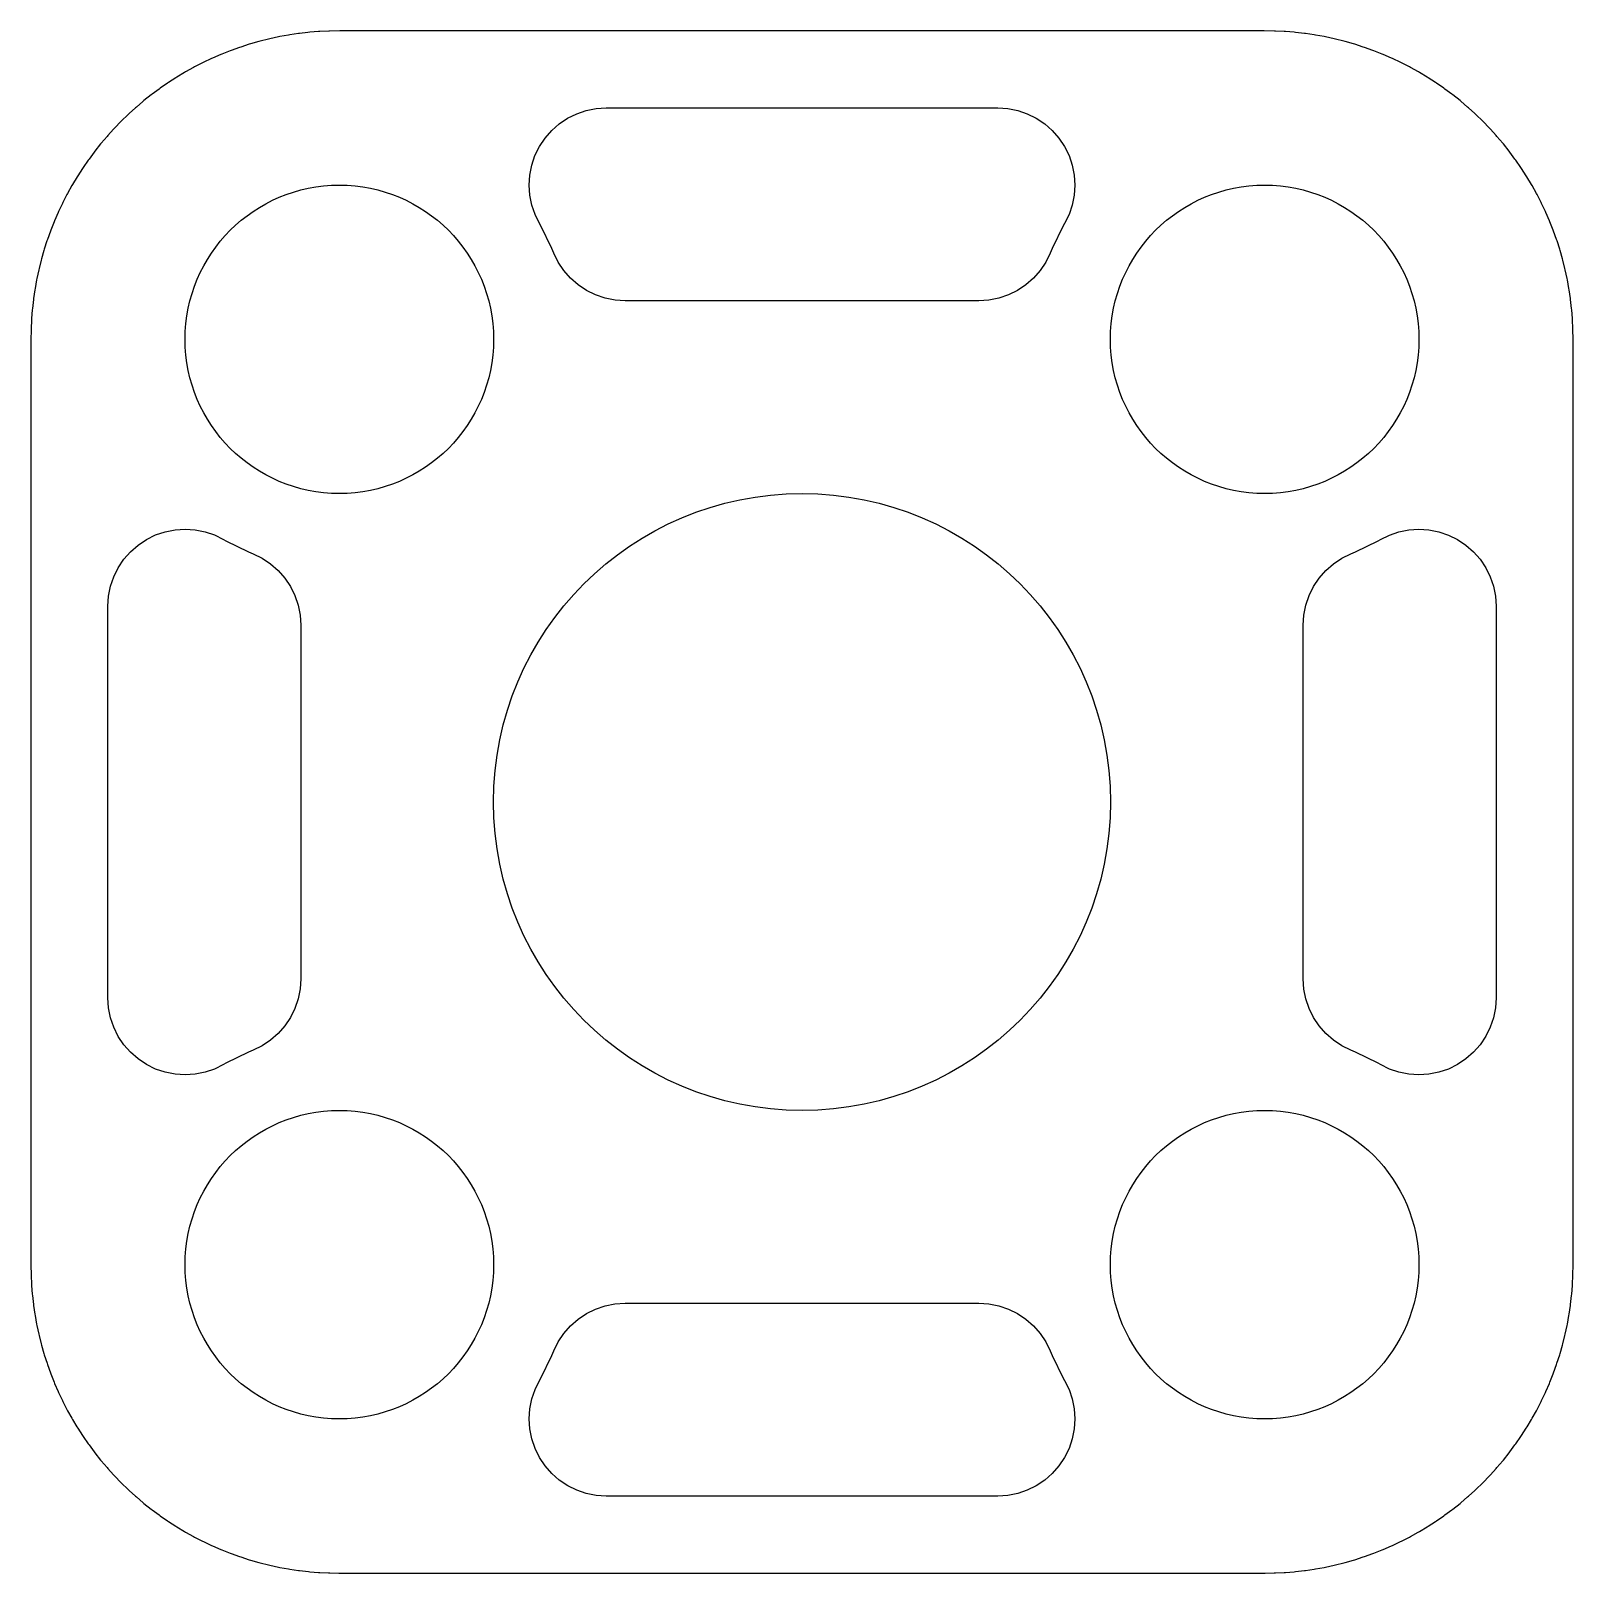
# Model space of a CAD drawing. Extents: x -5 to 0, y 0 to 5.
import ezdxf

# ---------------------------------------------------------------- set-up
doc = ezdxf.new("R2010")
doc.units = 0

msp = doc.modelspace()

# ---------------------------------------------------------------- linework, layer by layer
for p, q in [((-3.9982, 5), (-4.0315, 4.9995)), ((-1.0018, 5), (-3.9982, 5)), ((-0.9685, 4.9995), (-1.0018, 5)), ((-4.2917, 4.9565), (-4.3195, 4.9476)), ((-4.2884, 4.9575), (-4.2917, 4.9565)), ((-4.2611, 4.9653), (-4.2884, 4.9575)), ((-4.2566, 4.9665), (-4.2611, 4.9653)), ((-4.2294, 4.9733), (-4.2566, 4.9665)), ((-4.2251, 4.9743), (-4.2294, 4.9733)), ((-4.1967, 4.9804), (-4.2251, 4.9743)), ((-4.1929, 4.9812), (-4.1967, 4.9804)), ((-4.1647, 4.9863), (-4.1929, 4.9812)), ((-4.1608, 4.9869), (-4.1647, 4.9863)), ((-4.1322, 4.9912), (-4.1608, 4.9869)), ((-4.129, 4.9916), (-4.1322, 4.9912)), ((-4.1018, 4.9947), (-4.129, 4.9916)), ((-4.0957, 4.9954), (-4.1018, 4.9947)), ((-4.0678, 4.9977), (-4.0957, 4.9954)), ((-4.0634, 4.9979), (-4.0678, 4.9977)), ((-4.0344, 4.9994), (-4.0634, 4.9979)), ((-4.0315, 4.9995), (-4.0344, 4.9994)), ((-0.9655, 4.9994), (-0.9685, 4.9995)), ((-0.9366, 4.9979), (-0.9655, 4.9994)), ((-0.9322, 4.9977), (-0.9366, 4.9979)), ((-0.9043, 4.9954), (-0.9322, 4.9977)), ((-0.8999, 4.9949), (-0.9043, 4.9954)), ((-0.871, 4.9916), (-0.8999, 4.9949)), ((-0.8678, 4.9912), (-0.871, 4.9916)), ((-0.8392, 4.9869), (-0.8678, 4.9912)), ((-0.8352, 4.9863), (-0.8392, 4.9869)), ((-0.8071, 4.9812), (-0.8352, 4.9863)), ((-0.8032, 4.9804), (-0.8071, 4.9812)), ((-0.7748, 4.9743), (-0.8032, 4.9804)), ((-0.7706, 4.9733), (-0.7748, 4.9743)), ((-0.7434, 4.9665), (-0.7706, 4.9733)), ((-0.7389, 4.9653), (-0.7434, 4.9665)), ((-0.7116, 4.9575), (-0.7389, 4.9653)), ((-0.7083, 4.9565), (-0.7116, 4.9575)), ((-0.6805, 4.9476), (-0.7083, 4.9565)), ((-4.4143, 4.9101), (-4.4409, 4.8975)), ((-4.4112, 4.9115), (-4.4143, 4.9101)), ((-4.3845, 4.9231), (-4.4112, 4.9115)), ((-4.3803, 4.9248), (-4.3845, 4.9231)), ((-4.3536, 4.9354), (-4.3803, 4.9248)), ((-4.3508, 4.9364), (-4.3536, 4.9354)), ((-4.3235, 4.9462), (-4.3508, 4.9364)), ((-4.3195, 4.9476), (-4.3235, 4.9462)), ((-0.6765, 4.9462), (-0.6805, 4.9476)), ((-0.6492, 4.9364), (-0.6765, 4.9462)), ((-0.6464, 4.9354), (-0.6492, 4.9364)), ((-0.6197, 4.9248), (-0.6464, 4.9354)), ((-0.6155, 4.9231), (-0.6197, 4.9248)), ((-0.5887, 4.9115), (-0.6155, 4.9231)), ((-0.5856, 4.9101), (-0.5887, 4.9115)), ((-0.5591, 4.8975), (-0.5856, 4.9101)), ((-4.5264, 4.8502), (-4.53, 4.848)), ((-4.5016, 4.8651), (-4.5264, 4.8502)), ((-4.4985, 4.8668), (-4.5016, 4.8651)), ((-4.4732, 4.8809), (-4.4985, 4.8668)), ((-4.4696, 4.8828), (-4.4732, 4.8809)), ((-4.4438, 4.8961), (-4.4696, 4.8828)), ((-4.4409, 4.8975), (-4.4438, 4.8961)), ((-0.5562, 4.8961), (-0.5591, 4.8975)), ((-0.5303, 4.8828), (-0.5562, 4.8961)), ((-0.5268, 4.8809), (-0.5303, 4.8828)), ((-0.5017, 4.867), (-0.5268, 4.8809)), ((-0.4978, 4.8647), (-0.5017, 4.867)), ((-0.4736, 4.8502), (-0.4978, 4.8647)), ((-0.4698, 4.8479), (-0.4736, 4.8502)), ((-4.5844, 4.8114), (-4.607, 4.7946)), ((-4.581, 4.8138), (-4.5844, 4.8114)), ((-4.5568, 4.8306), (-4.581, 4.8138)), ((-4.5537, 4.8326), (-4.5568, 4.8306)), ((-4.53, 4.848), (-4.5537, 4.8326)), ((-0.4462, 4.8326), (-0.4698, 4.8479)), ((-0.4432, 4.8306), (-0.4462, 4.8326)), ((-0.4189, 4.8138), (-0.4432, 4.8306)), ((-0.4156, 4.8114), (-0.4189, 4.8138)), ((-0.3929, 4.7946), (-0.4156, 4.8114)), ((-4.6611, 4.7503), (-4.6815, 4.7317)), ((-4.6579, 4.753), (-4.6611, 4.7503)), ((-4.6373, 4.7705), (-4.6579, 4.753)), ((-4.6333, 4.7739), (-4.6373, 4.7705)), ((-4.6099, 4.7924), (-4.6333, 4.7739)), ((-4.607, 4.7946), (-4.6099, 4.7924)), ((-3.1673, 4.7478), (-3.1346, 4.75)), ((-3.1346, 4.75), (-1.8654, 4.75)), ((-1.8654, 4.75), (-1.8328, 4.7479)), ((-0.3901, 4.7924), (-0.3929, 4.7946)), ((-0.3667, 4.7739), (-0.3901, 4.7924)), ((-0.3642, 4.7718), (-0.3667, 4.7739)), ((-0.3421, 4.753), (-0.3642, 4.7718)), ((-0.3389, 4.7503), (-0.3421, 4.753)), ((-0.3186, 4.7318), (-0.3389, 4.7503)), ((-4.708, 4.7061), (-4.7281, 4.6853)), ((-4.7061, 4.708), (-4.708, 4.7061)), ((-4.6853, 4.7281), (-4.7061, 4.708)), ((-4.6815, 4.7317), (-4.6853, 4.7281)), ((-3.2868, 4.6983), (-3.2597, 4.7165)), ((-3.2597, 4.7165), (-3.2304, 4.7309)), ((-3.2304, 4.7309), (-3.1994, 4.7415)), ((-3.1994, 4.7415), (-3.1673, 4.7478)), ((-1.8328, 4.7479), (-1.8007, 4.7415)), ((-1.8007, 4.7415), (-1.7697, 4.731)), ((-1.7697, 4.731), (-1.7404, 4.7165)), ((-1.7404, 4.7165), (-1.7132, 4.6983)), ((-0.3146, 4.7281), (-0.3186, 4.7318)), ((-0.2939, 4.708), (-0.3146, 4.7281)), ((-0.292, 4.7061), (-0.2939, 4.708)), ((-0.2719, 4.6853), (-0.292, 4.7061)), ((-4.753, 4.6579), (-4.7718, 4.6358)), ((-4.7503, 4.6611), (-4.753, 4.6579)), ((-4.7318, 4.6814), (-4.7503, 4.6611)), ((-4.7281, 4.6853), (-4.7318, 4.6814)), ((-3.3512, 4.6249), (-3.333, 4.6521)), ((-3.333, 4.6521), (-3.3114, 4.6767)), ((-3.3114, 4.6767), (-3.2868, 4.6983)), ((-1.7132, 4.6983), (-1.6886, 4.6768)), ((-1.6886, 4.6768), (-1.667, 4.6522)), ((-1.667, 4.6522), (-1.6489, 4.625)), ((-0.2682, 4.6814), (-0.2719, 4.6853)), ((-0.2497, 4.6611), (-0.2682, 4.6814)), ((-0.2469, 4.6579), (-0.2497, 4.6611)), ((-0.2282, 4.6358), (-0.2469, 4.6579)), ((-4.7946, 4.607), (-4.8114, 4.5844)), ((-4.7923, 4.6101), (-4.7946, 4.607)), ((-4.774, 4.6332), (-4.7923, 4.6101)), ((-4.7718, 4.6358), (-4.774, 4.6332)), ((-3.3656, 4.5956), (-3.3512, 4.6249)), ((-1.6489, 4.625), (-1.6344, 4.5957)), ((-0.226, 4.6332), (-0.2282, 4.6358)), ((-0.2077, 4.6101), (-0.226, 4.6332)), ((-0.2054, 4.607), (-0.2077, 4.6101)), ((-0.1886, 4.5844), (-0.2054, 4.607)), ((-4.8326, 4.5537), (-4.848, 4.53)), ((-4.8306, 4.5568), (-4.8326, 4.5537)), ((-4.814, 4.5809), (-4.8306, 4.5568)), ((-4.8114, 4.5844), (-4.814, 4.5809)), ((-3.3825, 4.5325), (-3.3761, 4.5646)), ((-3.3761, 4.5646), (-3.3656, 4.5956)), ((-1.6344, 4.5957), (-1.6239, 4.5647)), ((-1.6239, 4.5647), (-1.6175, 4.5326)), ((-0.186, 4.5809), (-0.1886, 4.5844)), ((-0.1694, 4.5568), (-0.186, 4.5809)), ((-0.1673, 4.5537), (-0.1694, 4.5568)), ((-0.152, 4.53), (-0.1673, 4.5537)), ((-4.8651, 4.5016), (-4.867, 4.4983)), ((-4.8502, 4.5264), (-4.8651, 4.5016)), ((-4.848, 4.53), (-4.8502, 4.5264)), ((-3.3846, 4.4999), (-3.3825, 4.5325)), ((-1.6175, 4.5326), (-1.6154, 4.5)), ((-1.6154, 4.5), (-1.6175, 4.4674)), ((-0.1498, 4.5264), (-0.152, 4.53)), ((-0.1349, 4.5016), (-0.1498, 4.5264)), ((-0.133, 4.4983), (-0.1349, 4.5016)), ((-4.8828, 4.4696), (-4.8961, 4.4438)), ((-4.8809, 4.4732), (-4.8828, 4.4696)), ((-4.867, 4.4983), (-4.8809, 4.4732)), ((-3.3824, 4.4673), (-3.3846, 4.4999)), ((-3.3761, 4.4352), (-3.3824, 4.4673)), ((-1.6175, 4.4674), (-1.6239, 4.4353)), ((-0.1191, 4.4732), (-0.133, 4.4983)), ((-0.1172, 4.4696), (-0.1191, 4.4732)), ((-0.1039, 4.4438), (-0.1172, 4.4696)), ((-4.9115, 4.4112), (-4.9231, 4.3845)), ((-4.91, 4.4146), (-4.9115, 4.4112)), ((-4.8975, 4.4408), (-4.91, 4.4146)), ((-4.8961, 4.4438), (-4.8975, 4.4408)), ((-3.3655, 4.4043), (-3.3761, 4.4352)), ((-3.3511, 4.3749), (-3.3655, 4.4043)), ((-1.6344, 4.4043), (-1.6489, 4.3749)), ((-1.6239, 4.4353), (-1.6344, 4.4043)), ((-0.1024, 4.4408), (-0.1039, 4.4438)), ((-0.09, 4.4146), (-0.1024, 4.4408)), ((-0.0885, 4.4112), (-0.09, 4.4146)), ((-0.0769, 4.3845), (-0.0885, 4.4112)), ((-4.9364, 4.3508), (-4.9462, 4.3235)), ((-4.9353, 4.3538), (-4.9364, 4.3508)), ((-4.9248, 4.3803), (-4.9353, 4.3538)), ((-4.9231, 4.3845), (-4.9248, 4.3803)), ((-3.3468, 4.3676), (-3.3511, 4.3749)), ((-3.3107, 4.2944), (-3.3468, 4.3676)), ((-1.6531, 4.3676), (-1.6893, 4.2944)), ((-1.6489, 4.3749), (-1.6531, 4.3676)), ((-0.0752, 4.3803), (-0.0769, 4.3845)), ((-0.0647, 4.3538), (-0.0752, 4.3803)), ((-0.0636, 4.3508), (-0.0647, 4.3538)), ((-0.0538, 4.3235), (-0.0636, 4.3508)), ((-4.9477, 4.3191), (-4.9565, 4.2917)), ((-4.9462, 4.3235), (-4.9477, 4.3191)), ((-0.0523, 4.3191), (-0.0538, 4.3235)), ((-0.0435, 4.2917), (-0.0523, 4.3191)), ((-4.9665, 4.2566), (-4.9733, 4.2294)), ((-4.9653, 4.2611), (-4.9665, 4.2566)), ((-4.9575, 4.2884), (-4.9653, 4.2611)), ((-4.9565, 4.2917), (-4.9575, 4.2884)), ((-3.3045, 4.2793), (-3.3107, 4.2944)), ((-3.29, 4.25), (-3.3045, 4.2793)), ((-3.2719, 4.2228), (-3.29, 4.25)), ((-1.71, 4.25), (-1.7281, 4.2228)), ((-1.6955, 4.2793), (-1.71, 4.25)), ((-1.6893, 4.2944), (-1.6955, 4.2793)), ((-0.0425, 4.2884), (-0.0435, 4.2917)), ((-0.0347, 4.2611), (-0.0425, 4.2884)), ((-0.0335, 4.2566), (-0.0347, 4.2611)), ((-0.0267, 4.2294), (-0.0335, 4.2566)), ((-4.9743, 4.225), (-4.9803, 4.1971)), ((-4.9733, 4.2294), (-4.9743, 4.225)), ((-3.2503, 4.1982), (-3.2719, 4.2228)), ((-1.7281, 4.2228), (-1.7497, 4.1982)), ((-0.0256, 4.225), (-0.0267, 4.2294)), ((-0.0196, 4.1971), (-0.0256, 4.225)), ((-4.9869, 4.1608), (-4.9912, 4.1325)), ((-4.9863, 4.1649), (-4.9869, 4.1608)), ((-4.9812, 4.1929), (-4.9863, 4.1649)), ((-4.9803, 4.1971), (-4.9812, 4.1929)), ((-3.2257, 4.1767), (-3.2503, 4.1982)), ((-3.1985, 4.1585), (-3.2257, 4.1767)), ((-3.1692, 4.144), (-3.1985, 4.1585)), ((-1.8015, 4.1585), (-1.8308, 4.144)), ((-1.7743, 4.1767), (-1.8015, 4.1585)), ((-1.7497, 4.1982), (-1.7743, 4.1767)), ((-0.0188, 4.1929), (-0.0196, 4.1971)), ((-0.0137, 4.1649), (-0.0188, 4.1929)), ((-0.013, 4.1608), (-0.0137, 4.1649)), ((-0.0088, 4.1325), (-0.013, 4.1608)), ((-4.9949, 4.1001), (-4.9954, 4.0956)), ((-4.9916, 4.1287), (-4.9949, 4.1001)), ((-4.9912, 4.1325), (-4.9916, 4.1287)), ((-3.1382, 4.1335), (-3.1692, 4.144)), ((-3.1062, 4.1271), (-3.1382, 4.1335)), ((-3.0735, 4.125), (-3.1062, 4.1271)), ((-1.9265, 4.125), (-3.0735, 4.125)), ((-1.8938, 4.1271), (-1.9265, 4.125)), ((-1.8618, 4.1335), (-1.8938, 4.1271)), ((-1.8308, 4.144), (-1.8618, 4.1335)), ((-0.0083, 4.1287), (-0.0088, 4.1325)), ((-0.0051, 4.1001), (-0.0083, 4.1287)), ((-0.0046, 4.0956), (-0.0051, 4.1001)), ((-4.998, 4.063), (-4.9994, 4.0344)), ((-4.9977, 4.0678), (-4.998, 4.063)), ((-4.9954, 4.0956), (-4.9977, 4.0678)), ((-0.0023, 4.0678), (-0.0046, 4.0956)), ((-0.002, 4.063), (-0.0023, 4.0678)), ((-0.0007, 4.0352), (-0.002, 4.063)), ((-4.9995, 4.0312), (-5, 3.9982)), ((-4.9994, 4.0344), (-4.9995, 4.0312)), ((-0.0005, 4.0305), (-0.0007, 4.0352)), ((0, 4.0016), (-0.0005, 4.0305)), ((0, 3.9981), (0, 4.0016)), ((-5, 3.9982), (-5, 1.0018)), ((0, 1.0019), (0, 3.9981)), ((-4.6522, 3.3329), (-4.625, 3.3511)), ((-4.625, 3.3511), (-4.5957, 3.3656)), ((-4.5957, 3.3656), (-4.5647, 3.3761)), ((-4.5647, 3.3761), (-4.5326, 3.3825)), ((-4.5326, 3.3825), (-4.5, 3.3846)), ((-4.5, 3.3846), (-4.4674, 3.3825)), ((-4.4674, 3.3825), (-4.4353, 3.3761)), ((-4.4353, 3.3761), (-4.4043, 3.3656)), ((-4.4043, 3.3656), (-4.3749, 3.3511)), ((-4.3749, 3.3511), (-4.3676, 3.3468)), ((-0.6323, 3.3469), (-0.625, 3.3511)), ((-0.625, 3.3511), (-0.5957, 3.3655)), ((-0.5957, 3.3655), (-0.5647, 3.3761)), ((-0.5647, 3.3761), (-0.5326, 3.3824)), ((-0.5326, 3.3824), (-0.5, 3.3846)), ((-0.5, 3.3846), (-0.4674, 3.3824)), ((-0.4674, 3.3824), (-0.4353, 3.3761)), ((-0.4353, 3.3761), (-0.4043, 3.3655)), ((-0.4043, 3.3655), (-0.375, 3.3511)), ((-0.375, 3.3511), (-0.3478, 3.3329)), ((-4.6983, 3.2868), (-4.6768, 3.3114)), ((-4.6768, 3.3114), (-4.6522, 3.3329)), ((-4.3676, 3.3468), (-4.2944, 3.3107)), ((-4.2944, 3.3107), (-4.2793, 3.3045)), ((-4.2793, 3.3045), (-4.25, 3.29)), ((-0.75, 3.29), (-0.7206, 3.3045)), ((-0.7206, 3.3045), (-0.7057, 3.3107)), ((-0.7057, 3.3107), (-0.6323, 3.3469)), ((-0.3478, 3.3329), (-0.3232, 3.3114)), ((-0.3232, 3.3114), (-0.3017, 3.2868)), ((-4.731, 3.2303), (-4.7165, 3.2596)), ((-4.7165, 3.2596), (-4.6983, 3.2868)), ((-4.25, 3.29), (-4.2228, 3.2719)), ((-4.2228, 3.2719), (-4.1982, 3.2503)), ((-4.1982, 3.2503), (-4.1767, 3.2257)), ((-0.8233, 3.2257), (-0.8018, 3.2503)), ((-0.8018, 3.2503), (-0.7772, 3.2719)), ((-0.7772, 3.2719), (-0.75, 3.29)), ((-0.3017, 3.2868), (-0.2835, 3.2596)), ((-0.2835, 3.2596), (-0.269, 3.2303)), ((-4.7415, 3.1993), (-4.731, 3.2303)), ((-4.1767, 3.2257), (-4.1585, 3.1985)), ((-0.8415, 3.1985), (-0.8233, 3.2257)), ((-0.269, 3.2303), (-0.2585, 3.1993)), ((-4.75, 3.1346), (-4.7479, 3.1672)), ((-4.7479, 3.1672), (-4.7415, 3.1993)), ((-4.1585, 3.1985), (-4.144, 3.1692)), ((-4.144, 3.1692), (-4.1335, 3.1382)), ((-0.8665, 3.1382), (-0.856, 3.1692)), ((-0.856, 3.1692), (-0.8415, 3.1985)), ((-0.2585, 3.1993), (-0.2521, 3.1672)), ((-0.2521, 3.1672), (-0.25, 3.1346)), ((-4.75, 1.8654), (-4.75, 3.1346)), ((-4.1335, 3.1382), (-4.1271, 3.1062)), ((-4.1271, 3.1062), (-4.125, 3.0735)), ((-0.875, 3.0735), (-0.8729, 3.1062)), ((-0.8729, 3.1062), (-0.8665, 3.1382)), ((-0.25, 3.1346), (-0.25, 1.8654)), ((-4.125, 3.0735), (-4.125, 1.9265)), ((-0.875, 1.9265), (-0.875, 3.0735)), ((-4.125, 1.9265), (-4.1271, 1.8938)), ((-0.8728, 1.8937), (-0.875, 1.9265)), ((-4.7478, 1.8327), (-4.75, 1.8654)), ((-4.1335, 1.8618), (-4.144, 1.8308)), ((-4.1271, 1.8938), (-4.1335, 1.8618)), ((-0.8665, 1.8617), (-0.8728, 1.8937)), ((-0.8559, 1.8307), (-0.8665, 1.8617)), ((-0.25, 1.8654), (-0.2521, 1.8328)), ((-4.7415, 1.8006), (-4.7478, 1.8327)), ((-4.7309, 1.7696), (-4.7415, 1.8006)), ((-4.1585, 1.8015), (-4.1767, 1.7743)), ((-4.144, 1.8308), (-4.1585, 1.8015)), ((-0.8414, 1.8014), (-0.8559, 1.8307)), ((-0.8233, 1.7742), (-0.8414, 1.8014)), ((-0.2585, 1.8007), (-0.269, 1.7697)), ((-0.2521, 1.8328), (-0.2585, 1.8007)), ((-4.7165, 1.7403), (-4.7309, 1.7696)), ((-4.1767, 1.7743), (-4.1982, 1.7497)), ((-0.8017, 1.7496), (-0.8233, 1.7742)), ((-0.269, 1.7697), (-0.2835, 1.7404)), ((-4.6983, 1.7131), (-4.7165, 1.7403)), ((-4.6767, 1.6885), (-4.6983, 1.7131)), ((-4.25, 1.71), (-4.2793, 1.6955)), ((-4.2228, 1.7281), (-4.25, 1.71)), ((-4.1982, 1.7497), (-4.2228, 1.7281)), ((-0.7771, 1.7281), (-0.8017, 1.7496)), ((-0.7499, 1.7099), (-0.7771, 1.7281)), ((-0.7206, 1.6954), (-0.7499, 1.7099)), ((-0.3017, 1.7132), (-0.3232, 1.6886)), ((-0.2835, 1.7404), (-0.3017, 1.7132)), ((-4.6521, 1.667), (-4.6767, 1.6885)), ((-4.6249, 1.6488), (-4.6521, 1.667)), ((-4.3676, 1.6531), (-4.3749, 1.6489)), ((-4.2944, 1.6892), (-4.3676, 1.6531)), ((-4.2793, 1.6955), (-4.2944, 1.6892)), ((-0.7057, 1.6893), (-0.7206, 1.6954)), ((-0.6323, 1.6531), (-0.7057, 1.6893)), ((-0.625, 1.6489), (-0.6323, 1.6531)), ((-0.3478, 1.6671), (-0.375, 1.6489)), ((-0.3232, 1.6886), (-0.3478, 1.6671)), ((-4.5956, 1.6344), (-4.6249, 1.6488)), ((-4.5646, 1.6239), (-4.5956, 1.6344)), ((-4.5325, 1.6175), (-4.5646, 1.6239)), ((-4.4999, 1.6154), (-4.5325, 1.6175)), ((-4.4673, 1.6175), (-4.4999, 1.6154)), ((-4.4352, 1.6239), (-4.4673, 1.6175)), ((-4.4043, 1.6344), (-4.4352, 1.6239)), ((-4.3749, 1.6489), (-4.4043, 1.6344)), ((-0.5957, 1.6344), (-0.625, 1.6489)), ((-0.5647, 1.6239), (-0.5957, 1.6344)), ((-0.5326, 1.6175), (-0.5647, 1.6239)), ((-0.5, 1.6154), (-0.5326, 1.6175)), ((-0.4674, 1.6175), (-0.5, 1.6154)), ((-0.4353, 1.6239), (-0.4674, 1.6175)), ((-0.4043, 1.6344), (-0.4353, 1.6239)), ((-0.375, 1.6489), (-0.4043, 1.6344)), ((-5, 1.0018), (-5, 0.9978)), ((0, 0.9978), (0, 1.0019)), ((-5, 0.9978), (-4.9995, 0.9685)), ((-4.9995, 0.9685), (-4.9994, 0.9655)), ((-4.9994, 0.9655), (-4.998, 0.9369)), ((-0.002, 0.9369), (-0.0007, 0.9647)), ((-0.0007, 0.9647), (-0.0005, 0.9695)), ((-0.0005, 0.9695), (0, 0.9978)), ((-4.998, 0.9369), (-4.9977, 0.9322)), ((-4.9977, 0.9322), (-4.9954, 0.9044)), ((-4.9954, 0.9044), (-4.9949, 0.8999)), ((-0.0051, 0.8999), (-0.0046, 0.9044)), ((-0.0046, 0.9044), (-0.0023, 0.9322)), ((-0.0023, 0.9322), (-0.002, 0.9369)), ((-4.9949, 0.8999), (-4.9916, 0.8713)), ((-4.9916, 0.8713), (-4.9912, 0.8675)), ((-4.9912, 0.8675), (-4.9869, 0.8392)), ((-3.1986, 0.8414), (-3.1693, 0.8559)), ((-3.1693, 0.8559), (-3.1383, 0.8665)), ((-3.1383, 0.8665), (-3.1063, 0.8728)), ((-3.1063, 0.8728), (-3.0735, 0.875)), ((-3.0735, 0.875), (-1.9265, 0.875)), ((-1.9265, 0.875), (-1.8938, 0.8729)), ((-1.8938, 0.8729), (-1.8618, 0.8665)), ((-1.8618, 0.8665), (-1.8308, 0.856)), ((-1.8308, 0.856), (-1.8015, 0.8415)), ((-0.013, 0.8392), (-0.0088, 0.8675)), ((-0.0088, 0.8675), (-0.0083, 0.8713)), ((-0.0083, 0.8713), (-0.0051, 0.8999)), ((-4.9869, 0.8392), (-4.9863, 0.8351)), ((-4.9863, 0.8351), (-4.9812, 0.8071)), ((-4.9812, 0.8071), (-4.9803, 0.8029)), ((-4.9803, 0.8029), (-4.9743, 0.7748)), ((-3.2719, 0.7771), (-3.2504, 0.8017)), ((-3.2504, 0.8017), (-3.2258, 0.8233)), ((-3.2258, 0.8233), (-3.1986, 0.8414)), ((-1.8015, 0.8415), (-1.7743, 0.8233)), ((-1.7743, 0.8233), (-1.7497, 0.8018)), ((-1.7497, 0.8018), (-1.7281, 0.7772)), ((-0.0256, 0.775), (-0.0196, 0.8029)), ((-0.0196, 0.8029), (-0.0188, 0.8071)), ((-0.0188, 0.8071), (-0.0137, 0.8351)), ((-0.0137, 0.8351), (-0.013, 0.8392)), ((-4.9743, 0.7748), (-4.9733, 0.7706)), ((-4.9733, 0.7706), (-4.9665, 0.7434)), ((-3.2901, 0.7499), (-3.2719, 0.7771)), ((-1.7281, 0.7772), (-1.71, 0.75)), ((-1.71, 0.75), (-1.6954, 0.7206)), ((-0.0335, 0.7434), (-0.0267, 0.7706)), ((-0.0267, 0.7706), (-0.0256, 0.775)), ((-4.9665, 0.7434), (-4.9653, 0.7389)), ((-4.9653, 0.7389), (-4.9575, 0.7116)), ((-4.9575, 0.7116), (-4.9565, 0.7083)), ((-4.9565, 0.7083), (-4.9475, 0.6803)), ((-3.3469, 0.6323), (-3.3107, 0.7056)), ((-3.3107, 0.7056), (-3.3045, 0.7206)), ((-3.3045, 0.7206), (-3.2901, 0.7499)), ((-1.6954, 0.7206), (-1.6893, 0.7056)), ((-1.6893, 0.7056), (-1.6531, 0.6323)), ((-0.0525, 0.6803), (-0.0435, 0.7083)), ((-0.0435, 0.7083), (-0.0425, 0.7116)), ((-0.0425, 0.7116), (-0.0347, 0.7389)), ((-0.0347, 0.7389), (-0.0335, 0.7434)), ((-4.9475, 0.6803), (-4.9462, 0.6765)), ((-4.9462, 0.6765), (-4.9364, 0.6492)), ((-0.0636, 0.6492), (-0.0538, 0.6765)), ((-0.0538, 0.6765), (-0.0525, 0.6803)), ((-4.9364, 0.6492), (-4.9353, 0.6462)), ((-4.9353, 0.6462), (-4.9248, 0.6197)), ((-4.9248, 0.6197), (-4.923, 0.6152)), ((-4.923, 0.6152), (-4.9115, 0.5887)), ((-3.3655, 0.5957), (-3.3511, 0.625)), ((-3.3511, 0.625), (-3.3469, 0.6323)), ((-1.6531, 0.6323), (-1.6489, 0.625)), ((-1.6489, 0.625), (-1.6344, 0.5957)), ((-0.0885, 0.5887), (-0.077, 0.6152)), ((-0.077, 0.6152), (-0.0752, 0.6197)), ((-0.0752, 0.6197), (-0.0647, 0.6462)), ((-0.0647, 0.6462), (-0.0636, 0.6492)), ((-4.9115, 0.5887), (-4.91, 0.5854)), ((-4.91, 0.5854), (-4.8975, 0.5592)), ((-4.8975, 0.5592), (-4.8961, 0.5562)), ((-4.8961, 0.5562), (-4.8828, 0.5303)), ((-3.3824, 0.5326), (-3.3761, 0.5647)), ((-3.3761, 0.5647), (-3.3655, 0.5957)), ((-1.6344, 0.5957), (-1.6239, 0.5647)), ((-1.6239, 0.5647), (-1.6175, 0.5326)), ((-0.1172, 0.5303), (-0.1039, 0.5562)), ((-0.1039, 0.5562), (-0.1024, 0.5592)), ((-0.1024, 0.5592), (-0.09, 0.5854)), ((-0.09, 0.5854), (-0.0885, 0.5887)), ((-4.8828, 0.5303), (-4.8809, 0.5267)), ((-4.8809, 0.5267), (-4.8673, 0.5023)), ((-4.8673, 0.5023), (-4.8647, 0.4978)), ((-3.3846, 0.5), (-3.3824, 0.5326)), ((-3.3824, 0.4674), (-3.3846, 0.5)), ((-1.6175, 0.5326), (-1.6154, 0.5)), ((-1.6154, 0.5), (-1.6175, 0.4674)), ((-0.1353, 0.4978), (-0.1327, 0.5023)), ((-0.1327, 0.5023), (-0.1191, 0.5267)), ((-0.1191, 0.5267), (-0.1172, 0.5303)), ((-4.8647, 0.4978), (-4.8504, 0.4739)), ((-4.8504, 0.4739), (-4.8479, 0.4698)), ((-4.8479, 0.4698), (-4.8326, 0.4462)), ((-3.3761, 0.4353), (-3.3824, 0.4674)), ((-1.6175, 0.4674), (-1.6239, 0.4353)), ((-0.1673, 0.4462), (-0.1521, 0.4698)), ((-0.1521, 0.4698), (-0.1496, 0.4739)), ((-0.1496, 0.4739), (-0.1353, 0.4978)), ((-4.8326, 0.4462), (-4.8305, 0.443)), ((-4.8305, 0.443), (-4.8138, 0.4189)), ((-4.8138, 0.4189), (-4.8114, 0.4156)), ((-4.8114, 0.4156), (-4.7946, 0.3929)), ((-3.3655, 0.4043), (-3.3761, 0.4353)), ((-3.3511, 0.375), (-3.3655, 0.4043)), ((-1.6344, 0.4043), (-1.6489, 0.375)), ((-1.6239, 0.4353), (-1.6344, 0.4043)), ((-0.2054, 0.3929), (-0.1886, 0.4156)), ((-0.1886, 0.4156), (-0.186, 0.4191)), ((-0.186, 0.4191), (-0.1695, 0.443)), ((-0.1695, 0.443), (-0.1673, 0.4462)), ((-4.7946, 0.3929), (-4.7923, 0.3899)), ((-4.7923, 0.3899), (-4.774, 0.3668)), ((-4.774, 0.3668), (-4.7718, 0.3642)), ((-4.7718, 0.3642), (-4.753, 0.3421)), ((-3.3329, 0.3478), (-3.3511, 0.375)), ((-1.6489, 0.375), (-1.6671, 0.3478)), ((-0.2469, 0.3421), (-0.2282, 0.3642)), ((-0.2282, 0.3642), (-0.226, 0.3668)), ((-0.226, 0.3668), (-0.2077, 0.3899)), ((-0.2077, 0.3899), (-0.2054, 0.3929)), ((-4.753, 0.3421), (-4.7503, 0.3389)), ((-4.7503, 0.3389), (-4.7318, 0.3186)), ((-4.7318, 0.3186), (-4.7281, 0.3146)), ((-4.7281, 0.3146), (-4.708, 0.2939)), ((-3.3114, 0.3232), (-3.3329, 0.3478)), ((-3.2868, 0.3017), (-3.3114, 0.3232)), ((-3.2596, 0.2835), (-3.2868, 0.3017)), ((-1.7132, 0.3017), (-1.7404, 0.2835)), ((-1.6886, 0.3232), (-1.7132, 0.3017)), ((-1.6671, 0.3478), (-1.6886, 0.3232)), ((-0.292, 0.2939), (-0.2719, 0.3146)), ((-0.2719, 0.3146), (-0.2682, 0.3186)), ((-0.2682, 0.3186), (-0.2497, 0.3389)), ((-0.2497, 0.3389), (-0.2469, 0.3421)), ((-4.708, 0.2939), (-4.7061, 0.292)), ((-4.7061, 0.292), (-4.6853, 0.2719)), ((-4.6853, 0.2719), (-4.6814, 0.2682)), ((-4.6814, 0.2682), (-4.6609, 0.2496)), ((-3.2303, 0.269), (-3.2596, 0.2835)), ((-3.1993, 0.2585), (-3.2303, 0.269)), ((-3.1672, 0.2521), (-3.1993, 0.2585)), ((-3.1346, 0.25), (-3.1672, 0.2521)), ((-1.8654, 0.25), (-3.1346, 0.25)), ((-1.8328, 0.2521), (-1.8654, 0.25)), ((-1.8007, 0.2585), (-1.8328, 0.2521)), ((-1.7697, 0.269), (-1.8007, 0.2585)), ((-1.7404, 0.2835), (-1.7697, 0.269)), ((-0.3391, 0.2496), (-0.3186, 0.2682)), ((-0.3186, 0.2682), (-0.3146, 0.2719)), ((-0.3146, 0.2719), (-0.2939, 0.292)), ((-0.2939, 0.292), (-0.292, 0.2939)), ((-4.6609, 0.2496), (-4.6579, 0.2469)), ((-4.6579, 0.2469), (-4.6358, 0.2282)), ((-4.6358, 0.2282), (-4.6332, 0.226)), ((-4.6332, 0.226), (-4.6099, 0.2076)), ((-4.6099, 0.2076), (-4.607, 0.2054)), ((-4.607, 0.2054), (-4.5844, 0.1886)), ((-0.4156, 0.1886), (-0.3929, 0.2054)), ((-0.3929, 0.2054), (-0.3901, 0.2076)), ((-0.3901, 0.2076), (-0.3668, 0.226)), ((-0.3668, 0.226), (-0.3642, 0.2282)), ((-0.3642, 0.2282), (-0.3421, 0.2469)), ((-0.3421, 0.2469), (-0.3391, 0.2496)), ((-4.5844, 0.1886), (-4.5809, 0.186)), ((-4.5809, 0.186), (-4.5568, 0.1694)), ((-4.5568, 0.1694), (-4.5537, 0.1673)), ((-4.5537, 0.1673), (-4.53, 0.152)), ((-4.53, 0.152), (-4.5264, 0.1498)), ((-0.4737, 0.1497), (-0.4698, 0.1521)), ((-0.4698, 0.1521), (-0.4462, 0.1673)), ((-0.4462, 0.1673), (-0.4432, 0.1694)), ((-0.4432, 0.1694), (-0.4191, 0.186)), ((-0.4191, 0.186), (-0.4156, 0.1886)), ((-4.5264, 0.1498), (-4.5016, 0.1349)), ((-4.5016, 0.1349), (-4.4985, 0.1331)), ((-4.4985, 0.1331), (-4.473, 0.119)), ((-4.473, 0.119), (-4.4696, 0.1172)), ((-4.4696, 0.1172), (-4.4438, 0.1039)), ((-4.4438, 0.1039), (-4.4408, 0.1024)), ((-4.4408, 0.1024), (-4.4143, 0.0899)), ((-0.5856, 0.0899), (-0.5592, 0.1024)), ((-0.5592, 0.1024), (-0.5562, 0.1039)), ((-0.5562, 0.1039), (-0.5303, 0.1172)), ((-0.5303, 0.1172), (-0.5269, 0.119)), ((-0.5269, 0.119), (-0.5021, 0.1328)), ((-0.5021, 0.1328), (-0.498, 0.1352)), ((-0.498, 0.1352), (-0.4737, 0.1497)), ((-4.4143, 0.0899), (-4.4112, 0.0885)), ((-4.4112, 0.0885), (-4.3845, 0.0769)), ((-4.3845, 0.0769), (-4.3803, 0.0752)), ((-4.3803, 0.0752), (-4.3536, 0.0646)), ((-4.3536, 0.0646), (-4.3508, 0.0636)), ((-4.3508, 0.0636), (-4.3235, 0.0538)), ((-4.3235, 0.0538), (-4.3195, 0.0524)), ((-4.3195, 0.0524), (-4.2917, 0.0435)), ((-0.7083, 0.0435), (-0.6805, 0.0524)), ((-0.6805, 0.0524), (-0.6765, 0.0538)), ((-0.6765, 0.0538), (-0.6492, 0.0636)), ((-0.6492, 0.0636), (-0.6464, 0.0646)), ((-0.6464, 0.0646), (-0.6197, 0.0752)), ((-0.6197, 0.0752), (-0.6155, 0.0769)), ((-0.6155, 0.0769), (-0.5887, 0.0885)), ((-0.5887, 0.0885), (-0.5856, 0.0899)), ((-4.2917, 0.0435), (-4.2884, 0.0425)), ((-4.2884, 0.0425), (-4.2611, 0.0347)), ((-4.2611, 0.0347), (-4.2566, 0.0335)), ((-4.2566, 0.0335), (-4.2294, 0.0267)), ((-4.2294, 0.0267), (-4.2251, 0.0257)), ((-4.2251, 0.0257), (-4.1967, 0.0196)), ((-4.1967, 0.0196), (-4.1929, 0.0188)), ((-4.1929, 0.0188), (-4.1647, 0.0137)), ((-4.1647, 0.0137), (-4.1608, 0.013)), ((-4.1608, 0.013), (-4.1322, 0.0088)), ((-4.1322, 0.0088), (-4.129, 0.0084)), ((-4.129, 0.0084), (-4.1001, 0.0051)), ((-4.1001, 0.0051), (-4.0957, 0.0046)), ((-4.0957, 0.0046), (-4.0678, 0.0023)), ((-4.0678, 0.0023), (-4.0634, 0.002)), ((-4.0634, 0.002), (-4.0351, 0.0007)), ((-4.0351, 0.0007), (-4.0305, 0.0005)), ((-4.0305, 0.0005), (-4.0016, 0)), ((-4.0016, 0), (-3.9981, 0)), ((-3.9981, 0), (-1.0019, 0)), ((-1.0019, 0), (-0.9984, 0)), ((-0.9984, 0), (-0.9695, 0.0005)), ((-0.9695, 0.0005), (-0.9649, 0.0007)), ((-0.9649, 0.0007), (-0.9366, 0.002)), ((-0.9366, 0.002), (-0.9322, 0.0023)), ((-0.9322, 0.0023), (-0.9043, 0.0046)), ((-0.9043, 0.0046), (-0.8998, 0.0051)), ((-0.8998, 0.0051), (-0.871, 0.0084)), ((-0.871, 0.0084), (-0.8678, 0.0088)), ((-0.8678, 0.0088), (-0.8392, 0.013)), ((-0.8392, 0.013), (-0.8352, 0.0137)), ((-0.8352, 0.0137), (-0.8071, 0.0188)), ((-0.8071, 0.0188), (-0.8032, 0.0196)), ((-0.8032, 0.0196), (-0.7748, 0.0257)), ((-0.7748, 0.0257), (-0.7706, 0.0267)), ((-0.7706, 0.0267), (-0.7434, 0.0335)), ((-0.7434, 0.0335), (-0.7389, 0.0347)), ((-0.7389, 0.0347), (-0.7116, 0.0425)), ((-0.7116, 0.0425), (-0.7083, 0.0435))]:
    msp.add_line(p, q)
for centre, radius in [((-4, 4), 0.5), ((-1, 4), 0.5), ((-2.5, 2.5), 1), ((-4, 1), 0.5), ((-1, 1), 0.5)]:
    msp.add_circle(centre, radius)

doc.saveas('drawing.dxf')
